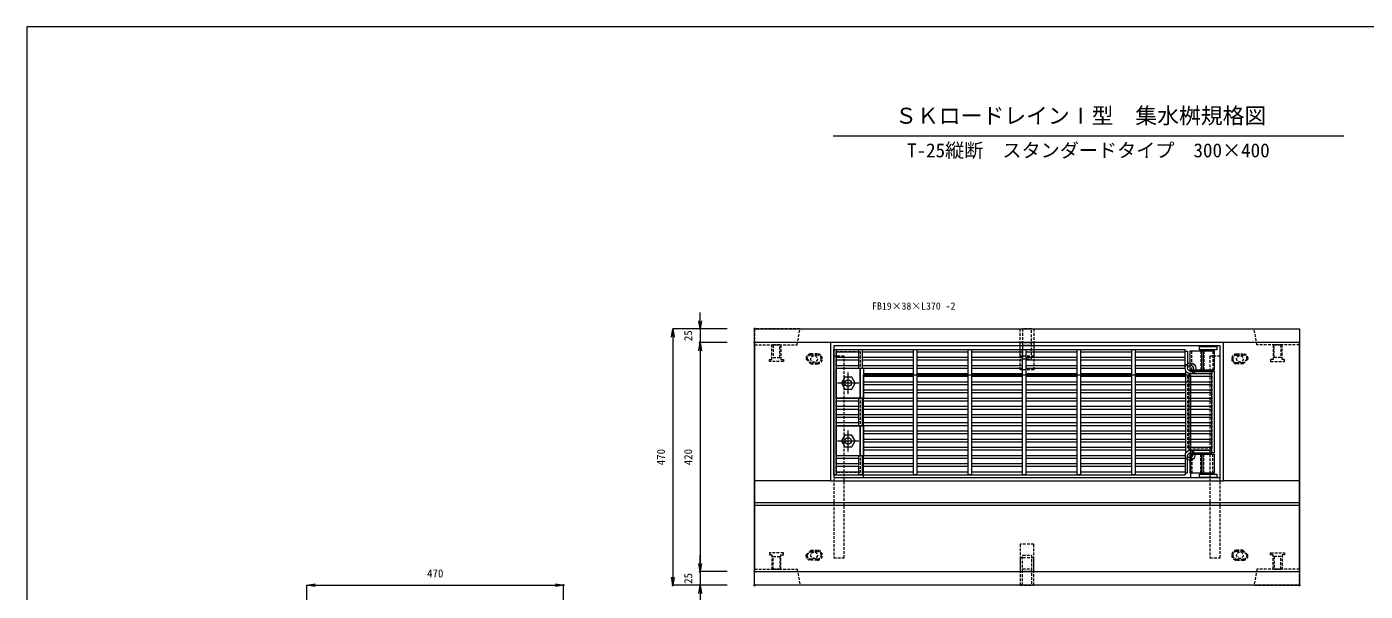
# Model space of a CAD drawing. Units: millimetres, scale not verified. Extents: x -1945 to 1945, y -1090 to 1750.
# Drawn here: x -1945 to 507, y 715 to 1750 of the extents above; entities that cross this region are included whole.
import ezdxf
from ezdxf.enums import TextEntityAlignment as Align

# ---------------------------------------------------------------- set-up
doc = ezdxf.new("R2010")
doc.units = ezdxf.units.MM
doc.header["$LTSCALE"] = 10
doc.header["$PDMODE"] = 32
doc.header["$PDSIZE"] = 2
doc.linetypes.add('USER1', pattern=[0.75, 0.5, -0.25])
for name, color, linetype, lineweight in [('0-1_TITLE', 7, 'Continuous', 18), ('0-3_KIJUN', 7, 'USER1', 18), ('0-6_SUNPO_S10', 3, 'Continuous', 18), ('0-7_GRE', 30, 'Continuous', 18), ('0-9__0-9__0-0_0', 7, 'Continuous', 18), ('0-B__0-b__0-8_UKEWAKU', 4, 'Continuous', 18)]:
    doc.layers.add(name, color=color, linetype=linetype, lineweight=lineweight)
doc.layers.add('0-A__0-a__0-2_DEFPOINTS', color=7, linetype='Continuous')
doc.styles.add('ＭＳ ゴシック', font='')
doc.styles.get('ＭＳ ゴシック').set_extended_font_data('MS Gothic')

# ---------------------------------------------------------------- blocks, each defined once
blk = doc.blocks.new('_OPEN')
at = {"layer": '0-9__0-9__0-0_0'}
blk.add_line((0, 0), (-1, 0), dxfattribs=at)
blk.add_lwpolyline([(-1, 0.1667), (0, 0), (-1, -0.1667)], dxfattribs=at)
blk = doc.blocks.new('_D3')
at = {"layer": '0-6_SUNPO_S10'}
for p, q in [((1333.34, 2096.08), (1333.34, 2046.08)), ((2331.34, 2096.08), (2331.34, 2046.08)), ((1348.34, 2046.08), (2316.34, 2046.08))]:
    blk.add_line(p, q, dxfattribs=at)
at = {"layer": '0-A__0-a__0-2_DEFPOINTS'}
for p in [(1333.34, 2146.08), (2331.34, 2146.08), (2331.34, 2046.08)]:
    blk.add_point(p, dxfattribs=at)
at = {"layer": '0-6_SUNPO_S10', "xscale": 15, "yscale": 15, "rotation": 180}
blk.add_blockref('_OPEN', (1333.34, 2046.08), dxfattribs=at)
at = {"layer": '0-6_SUNPO_S10', "xscale": 15, "yscale": 15}
blk.add_blockref('_OPEN', (2331.34, 2046.08), dxfattribs=at)
at = {"layer": '0-6_SUNPO_S10', "color": 7, "style": 'ＭＳ ゴシック'}
blk.add_text('998', height=14.66, dxfattribs=at).set_placement((1817.34, 2056.08), align=Align.BOTTOM_LEFT)
blk = doc.blocks.new('_D17')
at = {"layer": '0-6_SUNPO_S10'}
for p, q in [((1233.34, 2631.08), (1233.34, 2646.08)), ((1283.34, 2616.08), (1233.34, 2616.08)), ((1233.34, 2616.08), (1233.34, 2591.08)), ((1283.34, 2591.08), (1233.34, 2591.08)), ((1233.34, 2576.08), (1233.34, 2561.08))]:
    blk.add_line(p, q, dxfattribs=at)
at = {"layer": '0-A__0-a__0-2_DEFPOINTS'}
for p in [(1333.34, 2616.08), (1233.34, 2591.08), (1333.34, 2591.08)]:
    blk.add_point(p, dxfattribs=at)
at = {"layer": '0-6_SUNPO_S10', "xscale": 15, "yscale": 15}
for p, rotation in [((1233.34, 2616.08), 270), ((1233.34, 2591.08), 90)]:
    blk.add_blockref('_OPEN', p, dxfattribs=dict(at, rotation=rotation))
at = {"layer": '0-6_SUNPO_S10', "color": 7, "style": 'ＭＳ ゴシック'}
blk.add_text('25', height=14.66, rotation=90, dxfattribs=at).set_placement((1223.34, 2593.58), align=Align.BOTTOM_LEFT)
blk = doc.blocks.new('_D18')
at = {"layer": '0-6_SUNPO_S10'}
for p, q in [((1283.34, 2591.08), (1233.34, 2591.08)), ((1233.34, 2576.08), (1233.34, 2186.08)), ((1283.34, 2171.08), (1233.34, 2171.08))]:
    blk.add_line(p, q, dxfattribs=at)
at = {"layer": '0-A__0-a__0-2_DEFPOINTS'}
for p in [(1333.34, 2591.08), (1233.34, 2171.08), (1333.34, 2171.08)]:
    blk.add_point(p, dxfattribs=at)
at = {"layer": '0-6_SUNPO_S10', "xscale": 15, "yscale": 15}
for p, rotation in [((1233.34, 2591.08), 90), ((1233.34, 2171.08), 270)]:
    blk.add_blockref('_OPEN', p, dxfattribs=dict(at, rotation=rotation))
at = {"layer": '0-6_SUNPO_S10', "color": 7, "style": 'ＭＳ ゴシック'}
blk.add_text('420', height=14.66, rotation=90, dxfattribs=at).set_placement((1223.34, 2366.08), align=Align.BOTTOM_LEFT)
blk = doc.blocks.new('_D19')
at = {"layer": '0-6_SUNPO_S10'}
for p, q in [((1233.34, 2186.08), (1233.34, 2201.08)), ((1283.34, 2171.08), (1233.34, 2171.08)), ((1233.34, 2171.08), (1233.34, 2146.08)), ((1283.34, 2146.08), (1233.34, 2146.08)), ((1233.34, 2131.08), (1233.34, 2116.08))]:
    blk.add_line(p, q, dxfattribs=at)
at = {"layer": '0-A__0-a__0-2_DEFPOINTS'}
for p in [(1333.34, 2171.08), (1233.34, 2146.08), (1333.34, 2146.08)]:
    blk.add_point(p, dxfattribs=at)
at = {"layer": '0-6_SUNPO_S10', "xscale": 15, "yscale": 15}
for p, rotation in [((1233.34, 2171.08), 270), ((1233.34, 2146.08), 90)]:
    blk.add_blockref('_OPEN', p, dxfattribs=dict(at, rotation=rotation))
at = {"layer": '0-6_SUNPO_S10', "color": 7, "style": 'ＭＳ ゴシック'}
blk.add_text('25', height=14.66, rotation=90, dxfattribs=at).set_placement((1223.34, 2148.58), align=Align.BOTTOM_LEFT)
blk = doc.blocks.new('_D20')
at = {"layer": '0-6_SUNPO_S10'}
for p, q in [((1283.34, 2616.08), (1183.34, 2616.08)), ((1183.34, 2601.08), (1183.34, 2161.08)), ((1283.34, 2146.08), (1183.34, 2146.08))]:
    blk.add_line(p, q, dxfattribs=at)
at = {"layer": '0-A__0-a__0-2_DEFPOINTS'}
for p in [(1333.34, 2616.08), (1183.34, 2146.08), (1333.34, 2146.08)]:
    blk.add_point(p, dxfattribs=at)
at = {"layer": '0-6_SUNPO_S10', "xscale": 15, "yscale": 15}
for p, rotation in [((1183.34, 2616.08), 90), ((1183.34, 2146.08), 270)]:
    blk.add_blockref('_OPEN', p, dxfattribs=dict(at, rotation=rotation))
at = {"layer": '0-6_SUNPO_S10', "color": 7, "style": 'ＭＳ ゴシック'}
blk.add_text('470', height=14.66, rotation=90, dxfattribs=at).set_placement((1173.34, 2366.08), align=Align.BOTTOM_LEFT)
blk = doc.blocks.new('_D23')
at = {"layer": '0-6_SUNPO_S10'}
for p, q in [((513.34, 1781.08), (513.34, 2146.08)), ((528.34, 2146.08), (968.34, 2146.08)), ((983.34, 1781.08), (983.34, 2146.08))]:
    blk.add_line(p, q, dxfattribs=at)
at = {"layer": '0-A__0-a__0-2_DEFPOINTS'}
for p in [(983.34, 2146.08), (513.34, 1731.08), (983.34, 1731.08)]:
    blk.add_point(p, dxfattribs=at)
at = {"layer": '0-6_SUNPO_S10', "xscale": 15, "yscale": 15, "rotation": 180}
blk.add_blockref('_OPEN', (513.34, 2146.08), dxfattribs=at)
at = {"layer": '0-6_SUNPO_S10', "xscale": 15, "yscale": 15}
blk.add_blockref('_OPEN', (983.34, 2146.08), dxfattribs=at)
at = {"layer": '0-6_SUNPO_S10', "color": 7, "style": 'ＭＳ ゴシック'}
blk.add_text('470', height=14.66, dxfattribs=at).set_placement((733.34, 2156.08), align=Align.BOTTOM_LEFT)
blk = doc.blocks.new('M16_insert_dan')
at = {"layer": '0-3_KIJUN', "color": 3}
for points in [[(0, -12.5), (-50, -12.5), (-50, 12.5), (0, 12.5)], [(0, 8), (-30, 8), (-30, -8), (0, -8)]]:
    blk.add_lwpolyline(points, close=True, dxfattribs=at)
blk = doc.blocks.new('A$C054B2D91')
at = {"layer": '0-7_GRE'}
for p, q in [((0, 235), (643.5, 235)), ((46, 230), (4.5, 230)), ((146, 230), (52, 230)), ((246, 230), (152, 230)), ((346, 230), (252, 230)), ((446, 230), (352, 230)), ((546, 230), (452, 230)), ((643.5, 230), (552, 230)), ((643.5, 230), (643.5, 235)), ((643.5, 200.5), (643.5, 231.5)), ((673.6, 232), (673.6, 197)), ((676.4, 232), (676.4, 197)), ((46, 220), (4.5, 220)), ((46, 215), (4.5, 215)), ((46, 205), (4.5, 205)), ((146, 220), (52, 220)), ((146, 215), (52, 215)), ((146, 205), (52, 205)), ((146, 200), (54.5, 200)), ((246, 220), (152, 220)), ((246, 215), (152, 215)), ((246, 205), (152, 205)), ((246, 200), (152, 200)), ((346, 220), (252, 220)), ((346, 215), (252, 215)), ((346, 205), (252, 205)), ((346, 200), (252, 200)), ((446, 220), (352, 220)), ((446, 215), (352, 215)), ((446, 205), (352, 205)), ((446, 200), (352, 200)), ((546, 220), (452, 220)), ((546, 215), (452, 215)), ((546, 205), (452, 205)), ((546, 200), (452, 200)), ((643.5, 220), (552, 220)), ((643.5, 215), (552, 215)), ((643.5, 205), (552, 205)), ((643.5, 200), (552, 200)), ((658, 195), (658, 197)), ((670, 195), (670, 197)), ((146, 190), (54.5, 190)), ((146, 185), (54.5, 185)), ((146, 175), (54.5, 175)), ((246, 190), (152, 190)), ((246, 185), (152, 185)), ((246, 175), (152, 175)), ((346, 190), (252, 190)), ((346, 185), (252, 185)), ((346, 175), (252, 175)), ((446, 190), (352, 190)), ((446, 185), (352, 185)), ((446, 175), (352, 175)), ((546, 190), (452, 190)), ((546, 185), (452, 185)), ((546, 175), (452, 175)), ((645, 190), (552, 190)), ((645, 185), (552, 185)), ((692.5, 175), (552, 175)), ((645, 45.5), (645, 195.5)), ((651, 49.4), (651, 190.6)), ((692.5, 190), (651, 190)), ((692.5, 185), (651, 185)), ((146, 170), (54.5, 170)), ((146, 160), (54.5, 160)), ((146, 155), (54.5, 155)), ((246, 170), (152, 170)), ((246, 160), (152, 160)), ((246, 155), (152, 155)), ((346, 170), (252, 170)), ((346, 160), (252, 160)), ((346, 155), (252, 155)), ((446, 170), (352, 170)), ((446, 160), (352, 160)), ((446, 155), (352, 155)), ((546, 170), (452, 170)), ((546, 160), (452, 160)), ((546, 155), (452, 155)), ((645, 170), (552, 170)), ((645, 160), (552, 160)), ((645, 155), (552, 155)), ((692.5, 170), (651, 170)), ((692.5, 160), (651, 160)), ((692.5, 155), (651, 155)), ((46, 145), (4.5, 145)), ((46, 140), (4.5, 140)), ((46, 130), (4.5, 130)), ((46, 125), (4.5, 125)), ((46, 95), (46, 145.5)), ((52, 145.5), (52, 95)), ((146, 145), (52, 145)), ((146, 140), (52, 140)), ((146, 130), (52, 130)), ((146, 125), (52, 125)), ((246, 145), (152, 145)), ((246, 140), (152, 140)), ((246, 130), (152, 130)), ((246, 125), (152, 125)), ((346, 145), (252, 145)), ((346, 140), (252, 140)), ((346, 130), (252, 130)), ((346, 125), (252, 125)), ((446, 145), (352, 145)), ((446, 140), (352, 140)), ((446, 130), (352, 130)), ((446, 125), (352, 125)), ((546, 145), (452, 145)), ((546, 140), (452, 140)), ((546, 130), (452, 130)), ((546, 125), (452, 125)), ((645, 145), (552, 145)), ((645, 140), (552, 140)), ((645, 130), (552, 130)), ((645, 125), (552, 125)), ((692.5, 145), (651, 145)), ((692.5, 140), (651, 140)), ((692.5, 130), (651, 130)), ((692.5, 125), (651, 125)), ((46, 115), (4.5, 115)), ((46, 110), (4.5, 110)), ((46, 100), (4.5, 100)), ((146, 115), (52, 115)), ((146, 110), (52, 110)), ((146, 100), (52, 100)), ((246, 115), (152, 115)), ((246, 110), (152, 110)), ((246, 100), (152, 100)), ((346, 115), (252, 115)), ((346, 110), (252, 110)), ((346, 100), (252, 100)), ((446, 115), (352, 115)), ((446, 110), (352, 110)), ((446, 100), (352, 100)), ((546, 115), (452, 115)), ((546, 110), (452, 110)), ((546, 100), (452, 100)), ((645, 115), (552, 115)), ((645, 110), (552, 110)), ((645, 100), (552, 100)), ((692.5, 115), (651, 115)), ((692.5, 110), (651, 110)), ((692.5, 100), (651, 100)), ((146, 95), (4.5, 95)), ((146, 85), (54.5, 85)), ((146, 80), (54.5, 80)), ((246, 95), (152, 95)), ((246, 85), (152, 85)), ((246, 80), (152, 80)), ((346, 95), (252, 95)), ((346, 85), (252, 85)), ((346, 80), (252, 80)), ((446, 95), (352, 95)), ((446, 85), (352, 85)), ((446, 80), (352, 80)), ((546, 95), (452, 95)), ((546, 85), (452, 85)), ((546, 80), (452, 80)), ((645, 95), (552, 95)), ((645, 85), (552, 85)), ((645, 80), (552, 80)), ((692.5, 95), (651, 95)), ((692.5, 85), (651, 85)), ((692.5, 80), (651, 80)), ((146, 70), (54.5, 70)), ((146, 65), (54.5, 65)), ((146, 55), (54.5, 55)), ((146, 50), (54.5, 50)), ((246, 70), (152, 70)), ((246, 65), (152, 65)), ((246, 55), (152, 55)), ((246, 50), (152, 50)), ((346, 70), (252, 70)), ((346, 65), (252, 65)), ((346, 55), (252, 55)), ((346, 50), (252, 50)), ((446, 70), (352, 70)), ((446, 65), (352, 65)), ((446, 55), (352, 55)), ((446, 50), (352, 50)), ((546, 70), (452, 70)), ((546, 65), (452, 65)), ((546, 55), (452, 55)), ((546, 50), (452, 50)), ((645, 70), (552, 70)), ((645, 65), (552, 65)), ((645, 55), (552, 55)), ((645, 50), (552, 50)), ((692.5, 70), (651, 70)), ((692.5, 65), (651, 65)), ((692.5, 55), (651, 55)), ((692.5, 50), (651, 50)), ((146, 40), (4.5, 40)), ((46, 35), (4.5, 35)), ((46, 25), (4.5, 25)), ((146, 35), (52, 35)), ((146, 25), (52, 25)), ((246, 40), (152, 40)), ((246, 35), (152, 35)), ((246, 25), (152, 25)), ((346, 40), (252, 40)), ((346, 35), (252, 35)), ((346, 25), (252, 25)), ((446, 40), (352, 40)), ((446, 35), (352, 35)), ((446, 25), (352, 25)), ((546, 40), (452, 40)), ((546, 35), (452, 35)), ((546, 25), (452, 25)), ((643.5, 40), (552, 40)), ((643.5, 35), (552, 35)), ((643.5, 25), (552, 25)), ((643.5, 41), (643.5, 36)), ((643.5, 40.5), (643.5, 8.5)), ((643.5, 25), (643.5, 20)), ((658, 45), (658, 43)), ((670, 45), (670, 43)), ((673.6, 8), (673.6, 43)), ((676.4, 8), (676.4, 43)), ((0, 5), (643.5, 5)), ((46, 20), (4.5, 20)), ((46, 10), (4.5, 10)), ((146, 20), (52, 20)), ((146, 10), (52, 10)), ((246, 20), (152, 20)), ((246, 10), (152, 10)), ((346, 20), (252, 20)), ((346, 10), (252, 10)), ((446, 20), (352, 20)), ((446, 10), (352, 10)), ((546, 20), (452, 20)), ((546, 10), (452, 10)), ((643.5, 20), (552, 20)), ((643.5, 10), (552, 10)), ((643.5, 10), (643.5, 5))]:
    blk.add_line(p, q, dxfattribs=at)
at = {"layer": '0-7_GRE', "linetype": 'USER1'}
for p, q in [((655.8, 197), (655.8, 232)), ((672.2, 232), (672.2, 197)), ((677.8, 232), (677.8, 197)), ((694.2, 232), (694.2, 197)), ((655.8, 43), (655.8, 8)), ((672.2, 8), (672.2, 43)), ((677.8, 8), (677.8, 43)), ((694.2, 8), (694.2, 43))]:
    blk.add_line(p, q, dxfattribs=at)
at = {"layer": '0-7_GRE'}
for points in [[(0, 235), (4.5, 235), (4.5, 5), (0, 5)], [(146, 235), (152, 235), (152, 5), (146, 5)], [(252, 5), (246, 5), (246, 235), (252, 235)], [(346, 235), (352, 235), (352, 5), (346, 5)], [(452, 5), (446, 5), (446, 235), (452, 235)], [(546, 235), (552, 235), (552, 5), (546, 5)], [(653, 232), (697, 232), (697, 197), (653, 197)], [(4.5, 200.5), (48.5, 200.5), (48.5, 145.5), (4.5, 145.5)], [(48.5, 200.5), (54.5, 200.5), (54.5, 145.5), (48.5, 145.5)], [(697, 45), (692.5, 45), (692.5, 195), (697, 195)], [(4.5, 95), (48.5, 95), (48.5, 40), (4.5, 40)], [(48.5, 95), (54.5, 95), (54.5, 40), (48.5, 40)], [(653, 43), (697, 43), (697, 8), (653, 8)]]:
    blk.add_lwpolyline(points, close=True, dxfattribs=at)
at = {"layer": '0-7_GRE', "linetype": 'USER1'}
for points in [[(4.5, 231), (48.5, 231), (48.5, 9), (4.5, 9)], [(648.5, 186), (692.5, 186), (692.5, 54), (648.5, 54)]]:
    blk.add_lwpolyline(points, close=True, dxfattribs=at)
at = {"layer": '0-7_GRE'}
for points in [[(46, 200.5), (46, 235), (52, 235), (52, 200.5)], [(643.5, 231.5), (648, 231.5), (648, 200.5)], [(652.5, 195), (692.5, 195), (692.5, 190.5), (652.5, 190.5)], [(652.5, 45), (692.5, 45), (692.5, 49.5), (652.5, 49.5)], [(52, 40), (52, 5), (46, 5), (46, 40)], [(643.5, 8.5), (648, 8.5), (648, 40.5)]]:
    blk.add_lwpolyline(points, dxfattribs=at)
for centre, radius in [((653.4, 200.4), 9.9), ((653.5, 200.4), 5.45), ((652.5, 40.5), 9), ((652.5, 40.5), 4.5)]:
    blk.add_circle(centre, radius, dxfattribs=at)
at = {"layer": '0-B__0-b__0-8_UKEWAKU'}
for p, q in [((680, 234), (680, 232)), ((692, 234), (692, 232)), ((7, 173.5), (46, 173.5)), ((26.5, 153.5), (26.5, 192.5)), ((26.5, 47.5), (26.5, 86.5)), ((7, 67), (46, 67)), ((680, 6), (680, 8)), ((692, 6), (692, 8))]:
    blk.add_line(p, q, dxfattribs=at)
for points in [[(670, 240), (702, 240), (702, 234), (670, 234)], [(14, 173), (20.2, 162.2), (32.8, 162.2), (39, 173), (32.8, 183.8), (20.2, 183.8)], [(14, 67), (20.2, 56.2), (32.8, 56.2), (39, 67), (32.8, 77.8), (20.2, 77.8)], [(670, 6), (702, 6), (702, 0), (670, 0)]]:
    blk.add_lwpolyline(points, close=True, dxfattribs=at)
for centre in [(26.5, 173), (26.5, 67)]:
    blk.add_circle(centre, 6, dxfattribs=at)

msp = doc.modelspace()

# ---------------------------------------------------------------- linework, layer by layer
at = {"layer": '0-1_TITLE', "color": 1}
msp.add_line((-468, 1550.12), (468, 1550.12), dxfattribs=at)
at = {"layer": '0-1_TITLE', "color": 2}
msp.add_lwpolyline([(-1945, -1089.88), (1945, -1089.88), (1945, 1750.12), (-1945, 1750.12)], close=True, dxfattribs=at)
at = {"layer": '0-3_KIJUN'}
for p, q in [((-517.66, 1141.08), (-508.66, 1132.08)), ((-515.66, 1141.08), (-508.66, 1134.08)), ((-496.66, 1150.08), (-508.66, 1150.08)), ((-496.66, 1148.08), (-508.66, 1148.08)), ((-508.66, 1134.08), (-496.66, 1134.08)), ((-508.66, 1132.08), (-496.66, 1132.08)), ((271.34, 1150.08), (283.34, 1150.08)), ((271.34, 1148.08), (283.34, 1148.08)), ((283.34, 1134.08), (271.34, 1134.08)), ((283.34, 1132.08), (271.34, 1132.08)), ((292.34, 1141.08), (283.34, 1132.08)), ((290.34, 1141.08), (283.34, 1134.08)), ((-517.66, 781.08), (-508.66, 790.08)), ((-515.66, 781.08), (-508.66, 788.08)), ((-508.66, 790.08), (-496.66, 790.08)), ((-508.66, 788.08), (-496.66, 788.08)), ((283.34, 790.08), (271.34, 790.08)), ((283.34, 788.08), (271.34, 788.08)), ((292.34, 781.08), (283.34, 790.08)), ((290.34, 781.08), (283.34, 788.08)), ((-496.66, 774.08), (-508.66, 774.08)), ((-496.66, 772.08), (-508.66, 772.08)), ((271.34, 774.08), (283.34, 774.08)), ((271.34, 772.08), (283.34, 772.08))]:
    msp.add_line(p, q, dxfattribs=at)
at = {"layer": '0-3_KIJUN', "linetype": 'Continuous'}
for p, q in [((-472.66, 917.58), (-611.66, 917.58)), ((386.34, 917.58), (247.34, 917.58)), ((-611.66, 877.58), (386.34, 877.58)), ((-611.66, 872.58), (386.34, 872.58))]:
    msp.add_line(p, q, dxfattribs=at)
for points in [[(386.34, 726.08), (-611.66, 726.08), (-611.66, 1196.08), (386.34, 1196.08)], [(386.34, 1171.08), (-611.66, 1171.08), (-611.66, 751.08), (386.34, 751.08)], [(247.34, 1171.08), (-472.66, 1171.08), (-472.66, 917.58), (247.34, 917.58)], [(241.34, 1165.08), (-466.66, 1165.08), (-466.66, 923.58), (241.34, 923.58)], [(187.34, 1111.08), (-412.66, 1111.08), (-412.66, 923.58), (187.34, 923.58)]]:
    msp.add_lwpolyline(points, close=True, dxfattribs=at)
at = {"layer": '0-3_KIJUN'}
for points in [[(-533.66, 1166.58), (-528.66, 1196.08), (-611.66, 1196.08), (-611.66, 1166.58)], [(308.34, 1166.58), (303.34, 1196.08), (386.34, 1196.08), (386.34, 1166.58)], [(-579.88, 1166.58), (-563.43, 1166.58), (-563.43, 1140.08), (-558.91, 1140.08), (-558.91, 1136.58), (-584.41, 1136.58), (-584.41, 1140.08), (-579.88, 1140.08)], [(-565.66, 1166.58), (-577.66, 1166.58), (-577.66, 1143.58), (-565.66, 1143.58)], [(354.57, 1166.58), (338.12, 1166.58), (338.12, 1140.08), (333.59, 1140.08), (333.59, 1136.58), (359.09, 1136.58), (359.09, 1140.08), (354.57, 1140.08)], [(340.34, 1166.58), (352.34, 1166.58), (352.34, 1143.58), (340.34, 1143.58)], [(-447.66, 1146.08), (-466.66, 1146.08), (-466.66, 776.08), (-447.66, 776.08)], [(241.34, 1146.08), (222.34, 1146.08), (222.34, 776.08), (241.34, 776.08)], [(-579.88, 755.58), (-563.43, 755.58), (-563.43, 782.08), (-558.91, 782.08), (-558.91, 785.58), (-584.41, 785.58), (-584.41, 782.08), (-579.88, 782.08)], [(354.57, 755.58), (338.12, 755.58), (338.12, 782.08), (333.59, 782.08), (333.59, 785.58), (359.09, 785.58), (359.09, 782.08), (354.57, 782.08)], [(-565.66, 755.58), (-577.66, 755.58), (-577.66, 778.58), (-565.66, 778.58)], [(340.34, 755.58), (352.34, 755.58), (352.34, 778.58), (340.34, 778.58)], [(-533.66, 755.58), (-528.66, 726.08), (-611.66, 726.08), (-611.66, 755.58)], [(308.34, 755.58), (303.34, 726.08), (386.34, 726.08), (386.34, 755.58)]]:
    msp.add_lwpolyline(points, close=True, dxfattribs=at)
for centre in [(-502.66, 1141.08), (277.34, 1141.08), (-502.66, 781.08), (277.34, 781.08)]:
    msp.add_circle(centre, 6, dxfattribs=at)
for centre, radius, start, end in [((-508.66, 1141.08), 9, 90, 180), ((-508.66, 1141.08), 7, 90, 180), ((-496.66, 1141.08), 9, 360, 90), ((-496.66, 1141.08), 7, 360, 90), ((-496.66, 1141.08), 9, 270, 0), ((-496.66, 1141.08), 7, 270, 360), ((271.34, 1141.08), 9, 90, 180), ((271.34, 1141.08), 9, 180, 270), ((271.34, 1141.08), 7, 90, 180), ((271.34, 1141.08), 7, 180, 270), ((283.34, 1141.08), 9, 0, 90), ((283.34, 1141.08), 7, 360, 90), ((-496.66, 781.08), 9, 360, 90), ((-496.66, 781.08), 7, 360, 90), ((271.34, 781.08), 9, 90, 180), ((271.34, 781.08), 7, 90, 180), ((-508.66, 781.08), 9, 180, 270), ((-508.66, 781.08), 7, 180, 270), ((-496.66, 781.08), 9, 270, 0), ((-496.66, 781.08), 7, 270, 360), ((271.34, 781.08), 9, 180, 270), ((271.34, 781.08), 7, 180, 270), ((283.34, 781.08), 9, 270, 360), ((283.34, 781.08), 7, 270, 360)]:
    msp.add_arc(centre, radius, start, end, dxfattribs=at)

# ---------------------------------------------------------------- block references
at = {"layer": '0-3_KIJUN', "rotation": 90}
for p in [(-112.66, 1196.08), (-112.66, 1171.08)]:
    msp.add_blockref('M16_insert_dan', p, dxfattribs=at)
at = {"layer": '0-3_KIJUN', "xscale": -1, "rotation": 90}
for p in [(-112.66, 751.08), (-112.66, 726.08)]:
    msp.add_blockref('M16_insert_dan', p, dxfattribs=at)
at = {"layer": '0-6_SUNPO_S10'}
for name in ['_D17', '_D20', '_D18', '_D19', '_D23', '_D3']:
    msp.add_blockref(name, (-1945, -1420), dxfattribs=at)
at = {"layer": '0-7_GRE'}
msp.add_blockref('A$C054B2D91', (-466.66, 923.58), dxfattribs=at)

# ---------------------------------------------------------------- texts
at = {"layer": '0-1_TITLE', "style": 'ＭＳ ゴシック'}
for s, height, p in [('ＳＫロードレインⅠ型\u3000集水桝規格図', 29.33, (-354.36, 1563.5)), ('T-25縦断\u3000スタンダードタイプ\u3000300×400', 25.66, (-332.58, 1502.99))]:
    msp.add_text(s, height=height, dxfattribs=at).set_placement(p, align=Align.BOTTOM_LEFT)
at = {"layer": '0-6_SUNPO_S10', "color": 7, "style": 'ＭＳ ゴシック'}
msp.add_text('FB19×38×L370 -2', height=13.2, dxfattribs=at).set_placement((-396.43, 1227.49), align=Align.BOTTOM_LEFT)
msp.add_text('FB19×38×L370 -2', height=13.2, dxfattribs=at).set_placement((-396.43, 1227.49), align=Align.BOTTOM_LEFT)

doc.saveas('drawing.dxf')
